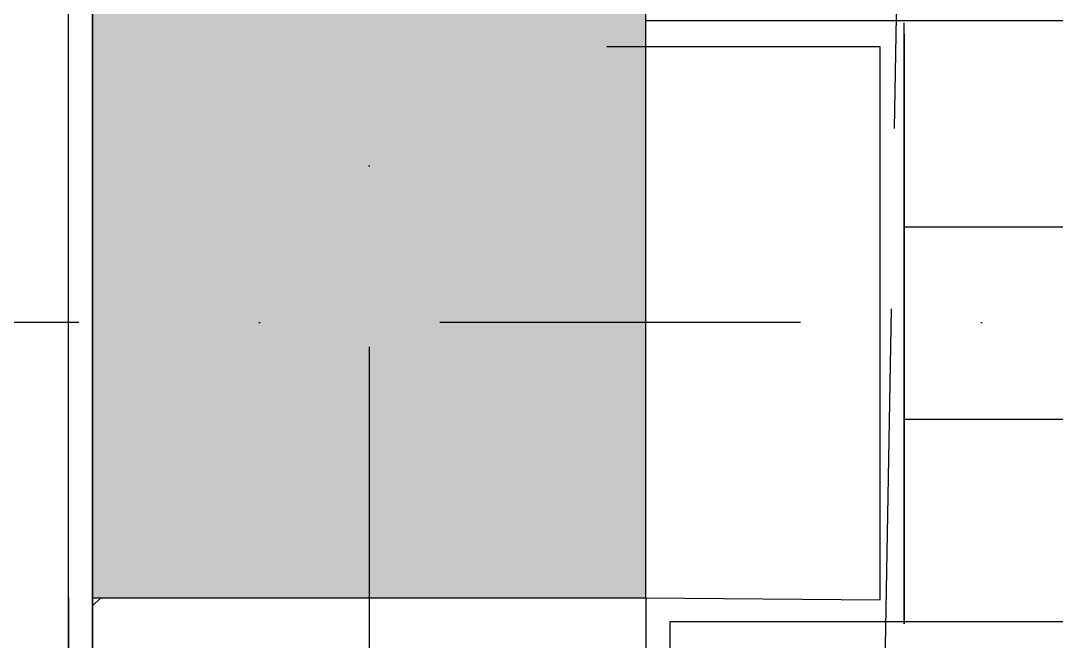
# Model space of a CAD drawing. Extents: x -437689 to -407696, y -55787 to -37037.
# Drawn here: x -435286.7 to -435071.4, y -49481.7 to -49352.6 of the extents above; entities that cross this region are included whole.
import ezdxf

# ---------------------------------------------------------------- set-up
doc = ezdxf.new("R2010")
doc.units = 0
doc.header["$LTSCALE"] = 150
doc.header["$MEASUREMENT"] = 0
doc.linetypes.add('DASHDOT', pattern=[1, 0.5, -0.25, 0, -0.25])
doc.linetypes.add('DASHED', pattern=[0.75, 0.5, -0.25])
for name, color, linetype in [('COL', 2, 'CONTINUOUS'), ('GRID', 252, 'DASHDOT'), ('WALL', 7, 'CONTINUOUS'), ('WASTE', 3, 'DASHED'), ('WIN-1', 56, 'CONTINUOUS')]:
    doc.layers.add(name, color=color, linetype=linetype)

msp = doc.modelspace()

# ---------------------------------------------------------------- linework, layer by layer
at = {"layer": 'COL', "const_width": 115}
msp.add_lwpolyline([(-435214.26, -49472.61), (-435214.26, -49247.61)], dxfattribs=at)
at = {"layer": 'COL'}
msp.add_lwpolyline([(-435271.76, -49247.61), (-435271.76, -49472.61), (-435271.76, -49472.61), (-435156.76, -49472.61), (-435156.76, -49247.61)], dxfattribs=at)
at = {"layer": 'GRID'}
msp.add_line((-435214.26, -46868.7), (-435214.26, -52414.38), dxfattribs=at)
at = {"layer": 'GRID', "color": 9}
msp.add_line((-432722.96, -49415.33), (-436475.27, -49415.33), dxfattribs=at)
at = {"layer": 'WALL'}
for p, q in [((-435276.76, -49523.05), (-435276.76, -49080.11)), ((-435271.76, -49472.61), (-435271.76, -49080.11)), ((-435271.76, -49518.05), (-435271.76, -49080.11)), ((-435276.76, -49472.61), (-435276.76, -49085.11))]:
    msp.add_line(p, q, dxfattribs=at)
at = {"layer": 'WALL', "color": 9}
for p, q in [((-434749.26, -49352.61), (-435156.76, -49352.61)), ((-433184.26, -49477.61), (-435151.76, -49477.61))]:
    msp.add_line(p, q, dxfattribs=at)
at = {"layer": 'WALL', "color": 9, "linetype": 'DASHDOT', "ltscale": 900}
for p, q in [((-435103.01, -49478.05), (-435103.01, -49353.05)), ((-435271.76, -49474.3), (-435270.07, -49472.61))]:
    msp.add_line(p, q, dxfattribs=at)
at = {"layer": 'WALL', "linetype": 'DASHDOT', "ltscale": 900}
for p, q in [((-435103.01, -49355.44), (-435103.01, -49478.05)), ((-435108.01, -49358.05), (-435164.84, -49358.05)), ((-435108.01, -49473.05), (-435108.01, -49358.05)), ((-435271.76, -49472.61), (-435156.76, -49472.61)), ((-435271.76, -49580.33), (-435271.76, -49472.61)), ((-435156.76, -49472.61), (-435108.01, -49473.05)), ((-435156.76, -49472.61), (-435156.76, -49580.33))]:
    msp.add_line(p, q, dxfattribs=at)
at = {"layer": 'WALL', "linetype": 'CONTINUOUS', "ltscale": 900}
msp.add_line((-435103.01, -49355.44), (-435103.01, -49473.05), dxfattribs=at)
at = {"layer": 'WALL', "linetype": 'CONTINUOUS'}
for p, q in [((-435276.76, -49472.61), (-435276.76, -49585.33)), ((-435271.76, -49472.61), (-435271.76, -49580.33)), ((-435156.76, -49472.61), (-435156.76, -49580.33))]:
    msp.add_line(p, q, dxfattribs=at)
at = {"layer": 'WALL', "color": 9, "linetype": 'CONTINUOUS'}
msp.add_line((-435151.76, -49477.61), (-435151.76, -49585.33), dxfattribs=at)
at = {"layer": 'WASTE'}
msp.add_line((-435107.02, -49487.5), (-435075.38, -47698.7), dxfattribs=at)
at = {"layer": 'WIN-1'}
for p, q in [((-434803.01, -49395.55), (-435103.01, -49395.55)), ((-434803.01, -49435.55), (-435103.01, -49435.55))]:
    msp.add_line(p, q, dxfattribs=at)

doc.saveas('drawing.dxf')
